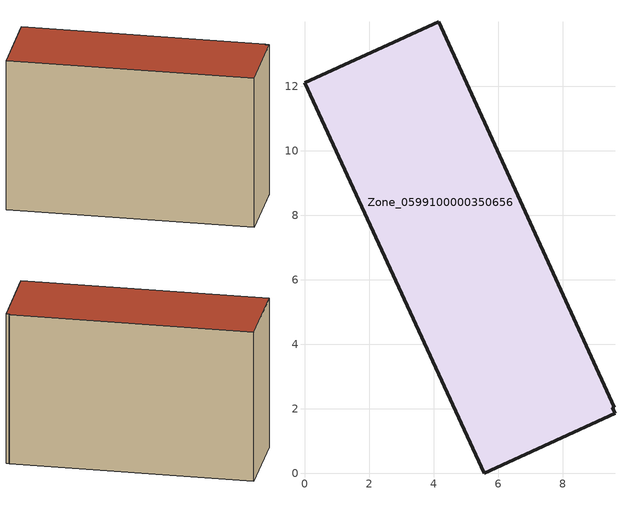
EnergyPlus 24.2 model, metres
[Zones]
Zone_0599100000350656
 floor ground (C_G): 9.6,2.05 9.54,2.03 9.62,1.85 5.57,0 0,12.11 4.16,14 z0
 wall outside (C_F): 9.6,2.05 4.16,14 0,12.11 5.57,0 9.62,1.85 9.54,2.03 9.6,2.05 z0:8.62
 roof outside (C_R): 9.54,2.03 9.6,2.05 4.16,14 0,12.11 5.57,0 9.62,1.85 z8.62
[BUILDING]
Pand.0599100000350656: North Axis=0; Terrain=City; Loads Convergence Tolerance Value=0.04; Temperature Convergence Tolerance Value=0.4; Solar Distribution=FullExterior; Maximum Number of Warmup Days=25; Minimum Number of Warmup Days=1
[Site:Location]
Rotterdam.The.Hague.AP_ZH_NLD Design_Conditions: Latitude=51.96; Longitude=4.45; Time Zone=1; Elevation=-4.5
[SITE:GROUNDTEMPERATURE:BUILDINGSURFACE]
18, 18, 18, 18, 18, 18, 18, 18, 18, 18, 18, 18
[MATERIAL] Thermal Absorptance=0.9; Solar Absorptance=0.7; Visible Absorptance=0.7
Name | Roughness | Thickness | Conductivity | Density | Specific Heat
G.TI.1992-2005 | MediumSmooth | 0.15 | 0.06 | 540 | 1210
F.TI.1992-2005 | Rough | 0.3 | 0.12 | 1920 | 840
R.TI.1992-2005 | MediumRough | 0.2 | 0.08 | 1500 | 1000
[CONSTRUCTION]
C_G: G.TI.1992-2005
C_F: F.TI.1992-2005
C_R: R.TI.1992-2005
[ZONE]
Zone_0599100000350656: Type=1; Multiplier=1; Ceiling Height=Autocalculate; Volume=Autocalculate; Floor Area=autocalculate; Part of Total Floor Area=Yes
[ZONEINFILTRATION:DESIGNFLOWRATE]
Infil_Zone_0599100000350656: Zone or ZoneList or Space or SpaceList=Zone_0599100000350656; Schedule=AlwaysOn; Design Flow Rate Calculation Method=Flow/Area; Flow Rate per Floor Area=0.0015; Constant Term Coefficient=1; Temperature Term Coefficient=0; Velocity Term Coefficient=0; Velocity Squared Term Coefficient=0
[HVACTEMPLATE:ZONE:IDEALLOADSAIRSYSTEM]
Zone_0599100000350656: Maximum Heating Supply Air Temperature=50; Minimum Cooling Supply Air Temperature=13; Maximum Heating Supply Air Humidity Ratio=0.0156; Minimum Cooling Supply Air Humidity Ratio=0.0077; Heating Limit=NoLimit; Cooling Limit=NoLimit; Dehumidification Control Type=ConstantSensibleHeatRatio; Cooling Sensible Heat Ratio=0.7; Dehumidification Setpoint=60; Humidification Control Type=None; Humidification Setpoint=30; Outdoor Air Method=None; Outdoor Air Flow Rate per Person=0.00944; Outdoor Air Flow Rate per Zone Floor Area=0; Outdoor Air Flow Rate per Zone=0; Demand Controlled Ventilation Type=None; Outdoor Air Economizer Type=NoEconomizer; Heat Recovery Type=None; Sensible Heat Recovery Effectiveness=0.7; Latent Heat Recovery Effectiveness=0.65
[ZONECONTROL:THERMOSTAT]
ThermostatControl_Zone_0599100000350656: Zone or ZoneList=Zone_0599100000350656; Control Type Schedule=DualSetpointControlType; Control 1=Thermostat_Zone_0599100000350656; Temperature Difference Between Cutout And Setpoint=0
[THERMOSTATSETPOINT:DUALSETPOINT]
Thermostat_Zone_0599100000350656: Heating Setpoint Temperature Schedule=HeatingSetpoint_Zone_0599100000350656; Cooling Setpoint Temperature Schedule=CoolingSetpoint_Zone_0599100000350656
[SCHEDULE:COMPACT]
HeatingSetpoint_Zone_0599100000350656: Through: 12/31, For: AllDays, Until: 24:00, 21
CoolingSetpoint_Zone_0599100000350656: Through: 12/31, For: AllDays, Until: 24:00, 24
DualSetpointControlType: Through: 12/31, For: AllDays, Until: 24:00, 4
AlwaysOn: Through: 12/31, For: AllDays, Until: 24:00, 1
